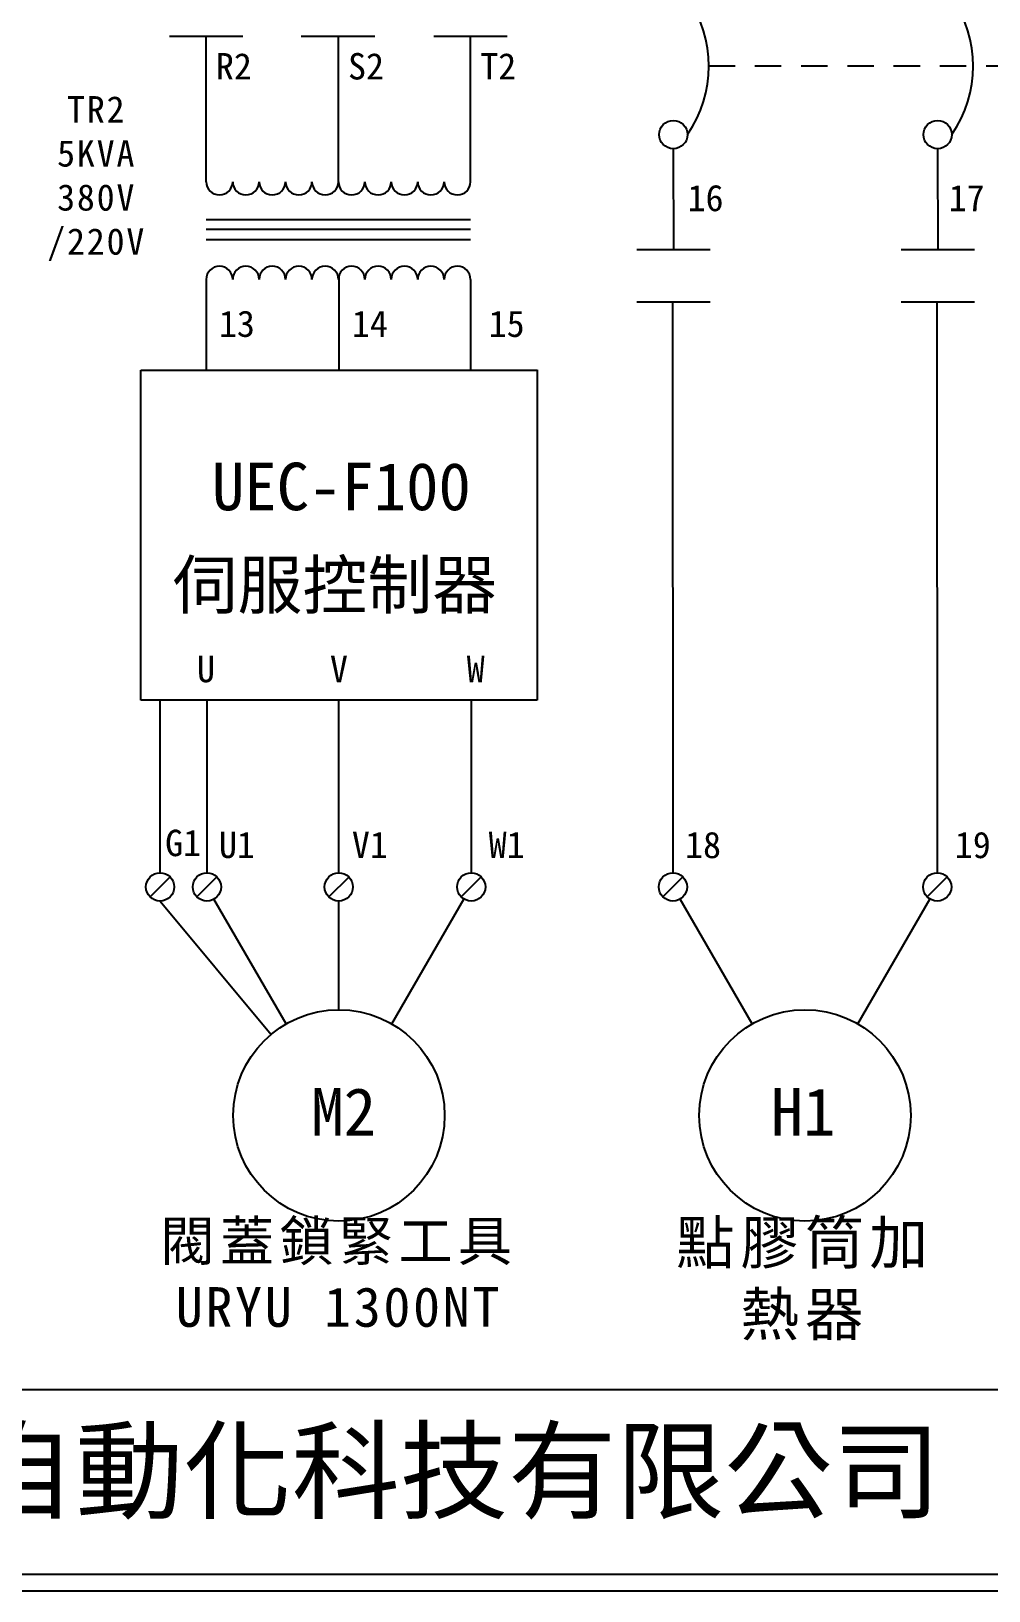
# Model space of a CAD drawing. Extents: x 10 to 297, y 3 to 207.
# Drawn here: x 69.8 to 142.3, y 3 to 121.1 of the extents above; entities that cross this region are included whole.
import ezdxf

# ---------------------------------------------------------------- set-up
doc = ezdxf.new("R2010")
doc.units = 0
doc.linetypes.add('HIDDEN9', pattern=[3.5, 2, -1.5])
doc.layers.get('0').update_dxf_attribs({"linetype": 'CONTINUOUS'})
doc.layers.add('圖框層', color=7, linetype='CONTINUOUS')
doc.layers.add('標尺寸層', color=3, linetype='CONTINUOUS')
doc.styles.add('STSL', font='kaiu.ttf')
doc.styles.add('標楷體', font='kaiu.ttf')

msp = doc.modelspace()

# ---------------------------------------------------------------- linework, layer by layer
at = {"color": 7, "linetype": 'HIDDEN9'}
msp.add_line((144.06, 118.43), (121.09, 118.43), dxfattribs=at)
for p, q in [((103.09, 70.43), (103.1, 57.36)), ((80.31, 57.05), (78.8, 55.53)), ((83.85, 57.05), (82.34, 55.53)), ((93.84, 57.04), (92.33, 55.53)), ((103.85, 57.05), (102.34, 55.53)), ((119.12, 57.05), (117.61, 55.53)), ((139.12, 57.05), (137.61, 55.53)), ((89.09, 45.92), (83.63, 55.36)), ((97.09, 45.92), (102.55, 55.37)), ((124.35, 45.92), (118.9, 55.36)), ((132.35, 45.92), (137.81, 55.37))]:
    msp.add_line(p, q)
for centre, radius in [((118.39, 113.25), 1.07), ((138.39, 113.25), 1.07), ((79.56, 56.29), 1.07), ((83.1, 56.29), 1.07), ((93.08, 56.29), 1.07), ((103.1, 56.29), 1.07), ((118.36, 56.29), 1.07), ((138.36, 56.29), 1.07), ((93.09, 38.99), 8), ((128.35, 38.99), 8)]:
    msp.add_circle(centre, radius)
at = {"color": 7}
for centre in [(112.03, 118.43), (132.03, 118.43)]:
    msp.add_arc(centre, 9.05, 325.1286, 34.8714, dxfattribs=at)
at = {"layer": '圖框層', "color": 7}
for p, q in [((11.25, 18.25), (295.75, 18.25)), ((11.25, 4.25), (295.75, 4.25)), ((10, 3), (297, 3))]:
    msp.add_line(p, q, dxfattribs=at)
at = {"layer": '標尺寸層', "color": 7}
for p, q in [((80.27, 120.7), (85.83, 120.7)), ((83.05, 109.68), (83.05, 120.7)), ((90.24, 120.7), (95.81, 120.7)), ((93.05, 109.68), (93.05, 120.7)), ((100.27, 120.7), (105.83, 120.7)), ((103.05, 109.68), (103.05, 120.7)), ((118.39, 112.18), (118.39, 112.12)), ((138.39, 112.18), (138.39, 112.12)), ((118.39, 112.12), (118.4, 104.55)), ((138.39, 112.12), (138.4, 104.55)), ((93.05, 106.79), (83.05, 106.79)), ((103.05, 106.79), (93.05, 106.79)), ((93.05, 106.06), (83.05, 106.06)), ((93.05, 105.29), (83.05, 105.29)), ((103.05, 106.06), (93.05, 106.06)), ((103.05, 105.29), (93.05, 105.29)), ((115.62, 104.55), (121.18, 104.55)), ((135.62, 104.55), (141.18, 104.55)), ((83.05, 102.33), (83.05, 95.42)), ((93.08, 102.54), (93.09, 95.42)), ((103.05, 102.28), (103.05, 95.43)), ((115.62, 100.58), (121.18, 100.58)), ((118.34, 100.58), (118.36, 57.36)), ((135.62, 100.58), (141.18, 100.58)), ((138.34, 100.58), (138.36, 57.36)), ((78.09, 70.42), (78.09, 95.42)), ((78.09, 95.42), (108.08, 95.42)), ((108.08, 95.43), (108.08, 70.43)), ((83.09, 70.42), (78.09, 70.42)), ((79.56, 57.36), (79.56, 70.42)), ((108.08, 70.43), (83.09, 70.42)), ((83.09, 70.42), (83.1, 57.36)), ((93.08, 57.36), (93.08, 70.43)), ((79.56, 55.22), (87.96, 45.13)), ((93.09, 46.99), (93.08, 55.22))]:
    msp.add_line(p, q, dxfattribs=at)
for centre, start, end in [((84.05, 109.68), 180, 0), ((86.05, 109.68), 180, 0), ((88.05, 109.68), 180, 0), ((90.05, 109.68), 180, 0), ((92.05, 109.68), 180, 0), ((94.05, 109.68), 180, 0), ((96.05, 109.68), 180, 0), ((98.05, 109.68), 180, 0), ((100.05, 109.68), 180, 0), ((102.05, 109.68), 180, 0), ((84.05, 102.28), 0, 180), ((86.05, 102.28), 0, 180), ((88.05, 102.28), 0, 180), ((90.05, 102.28), 0, 180), ((92.05, 102.28), 0, 180), ((94.05, 102.28), 0, 180), ((96.05, 102.28), 0, 180), ((98.05, 102.28), 0, 180), ((100.05, 102.28), 0, 180), ((102.05, 102.28), 0, 180)]:
    msp.add_arc(centre, 1, start, end, dxfattribs=at)

# ---------------------------------------------------------------- texts
at = {"color": 0, "attachment_point": 2, "style": '標楷體'}
for s, insert, char_height, width in [('\\pt6.5;{\\T1.1;TR2\\P5KVA\\P380V\\P/220V}', (74.76, 116.16), 2, 17.6312), ('{\\T1.1;閥蓋鎖緊工具URYU 1300NT}', (93.09, 30.99), 3, 27.9333), ('{\\T1.1;點膠筒加熱器}', (128.35, 30.99), 3.25, 24.1454)]:
    msp.add_mtext(s, dxfattribs=dict(at, insert=insert, char_height=char_height, width=width))
at = {"layer": '圖框層', "color": 4, "style": 'STSL'}
for s, height, p in [('R2', 2, (83.78, 117.42)), ('S2', 2, (93.78, 117.42)), ('T2', 2, (103.78, 117.42)), ('16', 2, (119.47, 107.45)), ('17', 2, (139.23, 107.45)), ('13', 2, (84.01, 97.93)), ('14', 2, (94.07, 97.93)), ('15', 2, (104.42, 97.93)), ('UEC-F100', 3.6, (83.48, 84.81)), ('伺服控制器', 3.6, (80.51, 77.36)), ('U', 2, (82.35, 71.79)), ('V', 2, (92.41, 71.79)), ('W', 2, (102.76, 71.79)), ('G1', 2, (79.94, 58.62)), ('U1', 2, (84.01, 58.48)), ('V1', 2, (94.07, 58.48)), ('W1', 2, (104.42, 58.48)), ('18', 2, (119.28, 58.47)), ('19', 2, (139.69, 58.47)), ('M2', 3.6, (91, 37.47)), ('H1', 3.6, (125.76, 37.47)), ('泓陞自動化科技有限公司', 6, (48.6, 9.08))]:
    msp.add_text(s, height=height, dxfattribs=at).set_placement(p)

doc.saveas('drawing.dxf')
